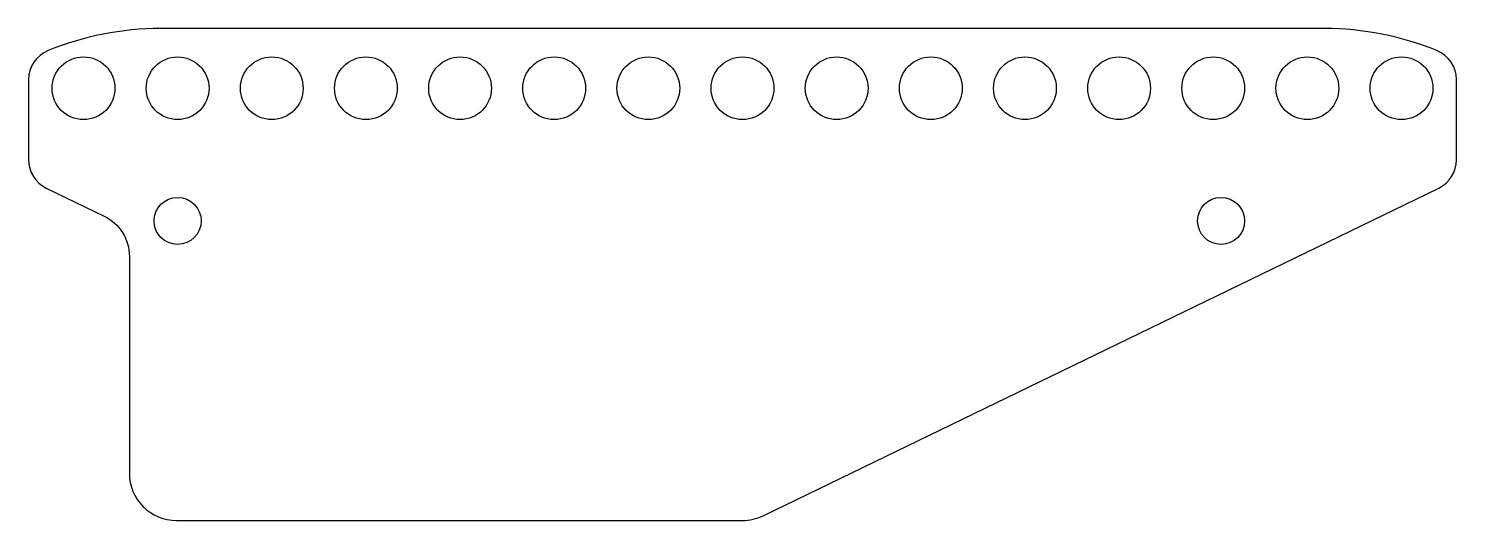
# Model space of a CAD drawing. Header units: millimetres. Extents: x -45.5 to 45.5, y 48.1 to 79.5.
import ezdxf

# ---------------------------------------------------------------- set-up
doc = ezdxf.new("R2010")
doc.units = ezdxf.units.MM
doc.layers.get('0').update_dxf_attribs({"linetype": 'CONTINUOUS'})

msp = doc.modelspace()

# ---------------------------------------------------------------- linework, layer by layer
msp.add_lwpolyline([(44.258, 78.092, 0.097481), (37.103, 79.5), (-37.103, 79.5, 0.097481), (-44.258, 78.092, 0.30444), (-45.5, 76.241), (-45.5, 71.128, 0.287264), (-44.373, 69.328), (-40.685, 67.538, -0.287264), (-39.073, 64.965), (-39.073, 51.126, 0.414214), (-36.073, 48.126), (0, 48.126, 0.11345), (1.31, 48.427), (44.373, 69.328, 0.287264), (45.5, 71.128), (45.5, 76.241, 0.30444)], format="xyb", close=True)
for centre, radius in [((-42, 75.691), 2), ((-36, 75.691), 2), ((-30, 75.691), 2), ((-24, 75.691), 2), ((-18, 75.691), 2), ((-12, 75.691), 2), ((-6, 75.691), 2), ((0, 75.691), 2), ((6, 75.691), 2), ((12, 75.691), 2), ((18, 75.691), 2), ((24, 75.691), 2), ((30, 75.691), 2), ((36, 75.691), 2), ((42, 75.691), 2), ((-36, 67.232), 1.5), ((30.5, 67.232), 1.5)]:
    msp.add_circle(centre, radius)

doc.saveas('drawing.dxf')
